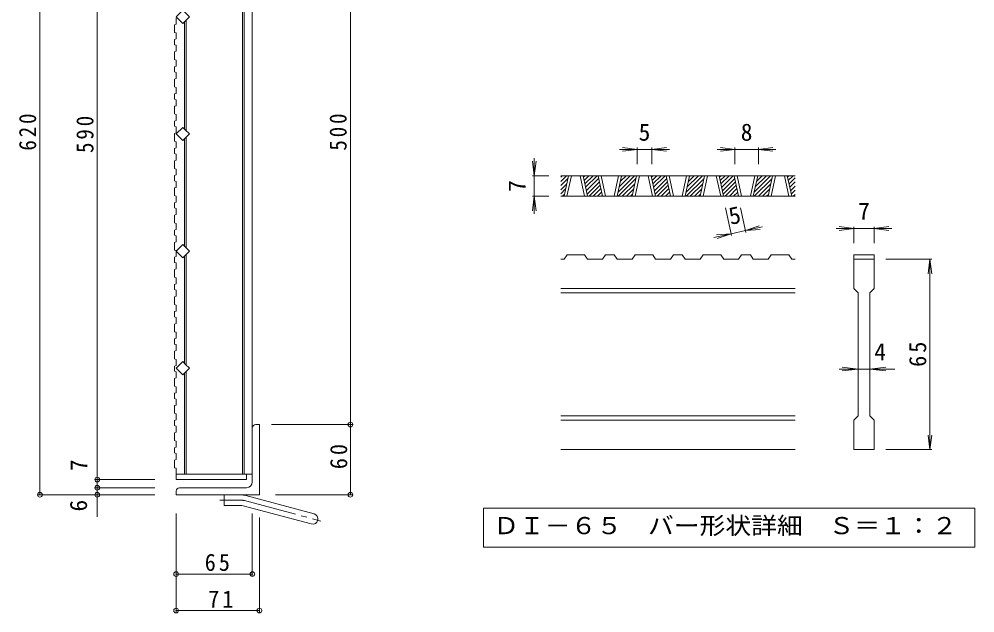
# Model space of a CAD drawing. Units: millimetres, scale not verified, with parts at other scales. Extents: x -818 to 865, y -688 to 664.
# Drawn here: x 46 to 862, y -209 to 298 of the extents above; entities that cross this region are included whole.
import ezdxf
from ezdxf.enums import TextEntityAlignment as Align

# ---------------------------------------------------------------- set-up
doc = ezdxf.new("R2010")
doc.units = ezdxf.units.MM
doc.header["$LTSCALE"] = 5
doc.header["$PDMODE"] = 32
doc.header["$PDSIZE"] = 4
doc.linetypes.add('CHAIN2', pattern=[12, 9, -1, 1, -1])
for name, color, linetype, lineweight in [('B-1', 2, 'Continuous', 9), ('B-2', 3, 'Continuous', 9), ('B-4', 7, 'Continuous', 9), ('B-A', 3, 'Continuous', 9), ('D-0', 3, 'Continuous', 9), ('D-4', 7, 'Continuous', 9)]:
    doc.layers.add(name, color=color, linetype=linetype, lineweight=lineweight)
doc.styles.add('ＭＳ ゴシック', font='')
doc.styles.get('ＭＳ ゴシック').set_extended_font_data('MS Gothic')

msp = doc.modelspace()

# ---------------------------------------------------------------- linework, layer by layer
at = {"layer": 'B-1'}
for p, q in [((248.397, -48.31), (251.398, -48.31)), ((251.398, -108.31), (251.398, -48.31)), ((245.398, -51.31), (245.398, -97.31)), ((180.398, -105.31), (180.398, -108.31)), ((183.398, -102.31), (240.398, -102.31)), ((251.398, -108.31), (180.398, -108.31)), ((221.398, -108.31), (221.398, -117.31)), ((239.871, -108.923), (298.062, -124.515)), ((235.213, -117.31), (221.398, -117.31)), ((237.542, -117.616), (295.733, -133.208))]:
    msp.add_line(p, q, dxfattribs=at)
at = {"layer": 'B-1', "linetype": 'CHAIN2'}
for p, q in [((235.213, -112.81), (217.593, -112.81)), ((238.707, -113.27), (303.873, -130.731))]:
    msp.add_line(p, q, dxfattribs=at)
at = {"layer": 'B-1'}
for centre, radius, start, end in [((248.397, -51.31), 3, 90, 180), ((240.398, -97.31), 5, 270, 0), ((183.398, -105.31), 3, 90, 180), ((235.213, -126.309), 18, 75, 90), ((235.213, -126.309), 9, 74.99998, 90), ((296.898, -128.862), 4.5, 255.00009, 74.99986)]:
    msp.add_arc(centre, radius, start, end, dxfattribs=at)
at = {"layer": 'B-1', "linetype": 'CHAIN2'}
msp.add_arc((235.213, -126.309), 13.5, 75.00005, 90, dxfattribs=at)
at = {"layer": 'B-2'}
for p, q in [((236.898, 490.19), (236.898, -90.81)), ((238.398, 490.19), (238.398, -90.81)), ((245.398, 490.19), (245.398, -90.81)), ((187.398, 295.377), (187.398, 204.004)), ((188.897, 296.877), (188.897, 202.504)), ((188.897, 196.877), (188.897, 102.504)), ((187.398, 195.377), (187.398, 104.004)), ((187.398, 95.377), (187.398, 4.004)), ((188.897, 96.877), (188.897, 2.504)), ((187.398, -4.623), (187.398, -90.81)), ((188.897, -3.123), (188.897, -90.81)), ((180.398, -90.81), (245.398, -90.81)), ((180.398, -90.81), (180.398, -95.31)), ((180.398, -95.31), (240.398, -95.31)), ((240.398, -95.31), (240.398, -90.81))]:
    msp.add_line(p, q, dxfattribs=at)
for points in [[(186.054, 305.347), (180.398, 299.69), (186.054, 294.034), (191.711, 299.69), (188.08, 303.322)], [(186.054, 205.347), (180.398, 199.69), (186.054, 194.034), (191.711, 199.69), (188.08, 203.322)], [(186.054, 105.347), (180.398, 99.69), (186.054, 94.034), (191.711, 99.69), (188.08, 103.322)], [(186.054, 5.347), (180.398, -0.31), (186.054, -5.966), (191.711, -0.31), (188.08, 3.322)]]:
    msp.add_lwpolyline(points, close=True, dxfattribs=at)
at = {"layer": 'B-4'}
for p, q in [((64.192, 511.69), (64.192, -108.309)), ((113.083, 494.69), (113.083, -95.31)), ((329.046, -48.31), (329.046, 451.69)), ((261.78, -48.31), (330.546, -48.31)), ((329.046, -108.309), (329.046, -48.31)), ((162.304, -95.31), (111.583, -95.31)), ((113.083, -95.31), (113.083, -102.31)), ((162.304, -102.31), (111.583, -102.31)), ((113.083, -102.31), (113.083, -126.993)), ((162.304, -108.309), (62.692, -108.309)), ((265.041, -108.309), (330.546, -108.309)), ((180.398, -124.301), (180.398, -208.594)), ((245.398, -124.301), (245.398, -177.46)), ((251.398, -127.627), (251.398, -208.594)), ((180.398, -175.961), (245.398, -175.961)), ((180.398, -207.094), (251.398, -207.094))]:
    msp.add_line(p, q, dxfattribs=at)
for p in [(329.046, -48.31), (113.083, -95.31), (113.083, -102.31), (64.192, -108.309), (113.083, -108.309), (329.046, -108.309), (180.398, -175.961), (245.398, -175.961), (180.398, -207.094), (251.398, -207.094)]:
    msp.add_point(p, dxfattribs=at)
at = {"layer": 'B-A'}
for p, q in [((180.398, 298.617), (180.398, 293.503)), ((178.897, 292.992), (180.398, 293.503)), ((180.398, 285.933), (180.398, 280.82)), ((178.897, 280.309), (180.398, 280.82)), ((178.897, 269.765), (180.398, 270.277)), ((180.398, 275.39), (180.398, 270.277)), ((180.398, 262.706), (180.398, 257.593)), ((178.897, 257.082), (180.398, 257.593)), ((178.897, 246.538), (180.398, 247.05)), ((180.398, 252.163), (180.398, 247.05)), ((180.398, 239.48), (180.398, 234.367)), ((178.897, 233.856), (180.398, 234.367)), ((180.398, 228.937), (180.398, 223.823)), ((178.897, 223.312), (180.398, 223.823)), ((180.398, 216.254), (180.398, 211.14)), ((178.897, 210.629), (180.398, 211.14)), ((178.897, 210.629), (178.897, 206.221)), ((178.897, 200.085), (180.398, 200.597)), ((178.897, 187.402), (180.398, 187.913)), ((180.398, 193.027), (180.398, 187.913)), ((178.897, 187.402), (178.897, 182.994)), ((178.897, 176.858), (180.398, 177.37)), ((178.897, 164.175), (180.398, 164.687)), ((178.897, 164.175), (178.897, 159.767)), ((180.398, 169.8), (180.398, 164.687)), ((178.897, 153.631), (180.398, 154.143)), ((178.897, 140.948), (180.398, 141.46)), ((178.897, 140.948), (178.897, 136.541)), ((180.398, 146.573), (180.398, 141.46)), ((178.897, 130.404), (180.398, 130.916)), ((180.398, 123.346), (180.398, 118.233)), ((178.897, 117.721), (180.398, 118.233)), ((178.897, 117.721), (178.897, 113.314)), ((178.897, 107.177), (180.398, 107.689)), ((180.398, 100.119), (180.398, 95.006)), ((178.897, 94.494), (180.398, 95.006)), ((178.897, 94.494), (178.897, 90.087)), ((178.897, 83.95), (180.398, 84.462)), ((180.398, 76.892), (180.398, 71.779)), ((178.897, 71.267), (180.398, 71.779)), ((178.897, 71.267), (178.897, 66.86)), ((178.897, 60.723), (180.398, 61.235)), ((180.398, 53.665), (180.398, 48.552)), ((178.897, 48.04), (180.398, 48.552)), ((178.897, 48.04), (178.897, 43.633)), ((178.897, 37.497), (180.398, 38.008)), ((178.897, 24.813), (180.398, 25.325)), ((178.897, 24.813), (178.897, 20.406)), ((180.398, 30.438), (180.398, 25.325)), ((178.897, 14.27), (180.398, 14.781)), ((178.897, 1.586), (180.398, 2.098)), ((178.897, 1.586), (178.897, -2.821)), ((180.398, 7.211), (180.398, 2.098)), ((178.897, -8.957), (180.398, -8.446)), ((180.398, -16.016), (180.398, -21.129)), ((178.897, -21.641), (180.398, -21.129)), ((178.897, -21.641), (178.897, -26.048)), ((178.897, -32.184), (180.398, -31.673)), ((180.398, -39.243), (180.398, -44.356)), ((178.897, -44.868), (180.398, -44.356)), ((178.897, -44.868), (178.897, -49.275)), ((178.897, -55.411), (180.398, -54.9)), ((180.398, -62.47), (180.398, -67.583)), ((178.897, -68.094), (180.398, -67.583)), ((178.897, -68.094), (178.897, -72.502)), ((178.897, -78.638), (180.398, -78.127))]:
    msp.add_line(p, q, dxfattribs=at)
for points in [[(178.897, 292.992), (178.897, 286.444), (180.398, 285.933)], [(178.897, 280.309), (178.897, 275.901), (180.398, 275.39)], [(178.897, 269.765), (178.897, 263.218), (180.398, 262.706)], [(178.897, 257.082), (178.897, 252.674), (180.398, 252.163)], [(178.897, 246.538), (178.897, 239.991), (180.398, 239.48)], [(178.897, 233.856), (178.897, 229.448), (180.398, 228.937)], [(178.897, 223.312), (178.897, 216.765), (180.398, 216.254)], [(178.897, 206.221), (180.398, 205.71), (180.398, 200.597)], [(178.897, 200.085), (178.897, 193.538), (180.398, 193.027)], [(178.897, 182.994), (180.398, 182.483), (180.398, 177.37)], [(178.897, 176.858), (178.897, 170.311), (180.398, 169.8)], [(178.897, 159.767), (180.398, 159.256), (180.398, 154.143)], [(178.897, 153.631), (178.897, 147.084), (180.398, 146.573)], [(178.897, 136.541), (180.398, 136.029), (180.398, 130.916)], [(178.897, 130.404), (178.897, 123.857), (180.398, 123.346)], [(178.897, 113.314), (180.398, 112.802), (180.398, 107.689)], [(178.897, 107.177), (178.897, 100.63), (180.398, 100.119)], [(178.897, 90.087), (180.398, 89.575), (180.398, 84.462)], [(178.897, 83.95), (178.897, 77.403), (180.398, 76.892)], [(178.897, 66.86), (180.398, 66.348), (180.398, 61.235)], [(178.897, 60.723), (178.897, 54.176), (180.398, 53.665)], [(178.897, 43.633), (180.398, 43.121), (180.398, 38.008)], [(178.897, 37.497), (178.897, 30.949), (180.398, 30.438)], [(178.897, 20.406), (180.398, 19.894), (180.398, 14.781)], [(178.897, 14.27), (178.897, 7.722), (180.398, 7.211)], [(178.897, -2.821), (180.398, -3.333), (180.398, -8.446)], [(178.897, -8.957), (178.897, -15.505), (180.398, -16.016)], [(178.897, -26.048), (180.398, -26.559), (180.398, -31.673)], [(178.897, -32.184), (178.897, -38.731), (180.398, -39.243)], [(178.897, -49.275), (180.398, -49.786), (180.398, -54.9)], [(178.897, -55.411), (178.897, -61.958), (180.398, -62.47)], [(178.897, -72.502), (180.398, -73.013), (180.398, -78.127)], [(178.897, -78.638), (178.897, -85.185), (180.398, -85.697), (180.398, -90.81)]]:
    msp.add_lwpolyline(points, dxfattribs=at)
at = {"layer": 'D-0'}
for p, q in [((708.46, 164.042), (508.46, 164.042)), ((508.46, 162.721), (509.781, 164.042)), ((508.46, 159.186), (513.316, 164.042)), ((511.328, 146.542), (515.073, 164.042)), ((513.828, 146.542), (517.573, 164.042)), ((525.073, 164.042), (528.818, 146.542)), ((527.573, 164.042), (531.318, 146.542)), ((527.817, 162.902), (528.956, 164.042)), ((528.44, 159.99), (532.491, 164.042)), ((529.063, 157.078), (536.027, 164.042)), ((529.686, 154.166), (539.562, 164.042)), ((544.101, 146.542), (540.356, 164.042)), ((546.601, 146.542), (542.856, 164.042)), ((557.846, 164.042), (554.101, 146.542)), ((560.356, 164.042), (556.611, 146.542)), ((557.354, 150.013), (571.382, 164.042)), ((558.316, 154.511), (567.847, 164.042)), ((559.279, 159.009), (564.311, 164.042)), ((560.242, 163.508), (560.776, 164.042)), ((569.394, 146.542), (573.139, 164.042)), ((571.894, 146.542), (575.639, 164.042)), ((583.139, 164.042), (586.884, 146.542)), ((585.639, 164.042), (589.384, 146.542)), ((585.883, 162.902), (587.022, 164.042)), ((586.506, 159.99), (590.557, 164.042)), ((587.129, 157.078), (594.093, 164.042)), ((587.752, 154.166), (597.628, 164.042)), ((602.167, 146.542), (598.422, 164.042)), ((604.667, 146.542), (600.922, 164.042)), ((615.912, 164.042), (612.167, 146.542)), ((618.422, 164.042), (614.677, 146.542)), ((615.42, 150.013), (629.448, 164.042)), ((616.382, 154.511), (625.913, 164.042)), ((617.345, 159.009), (622.377, 164.042)), ((618.308, 163.508), (618.842, 164.042)), ((627.46, 146.542), (631.205, 164.042)), ((629.96, 146.542), (633.705, 164.042)), ((641.205, 164.042), (644.95, 146.542)), ((643.705, 164.042), (647.45, 146.542)), ((643.949, 162.902), (645.088, 164.042)), ((644.572, 159.99), (648.623, 164.042)), ((645.195, 157.078), (652.159, 164.042)), ((645.818, 154.166), (655.694, 164.042)), ((660.233, 146.542), (656.488, 164.042)), ((662.733, 146.542), (658.988, 164.042)), ((673.978, 164.042), (670.233, 146.542)), ((676.488, 164.042), (672.743, 146.542)), ((673.486, 150.013), (687.514, 164.042)), ((674.448, 154.511), (683.979, 164.042)), ((675.411, 159.009), (680.443, 164.042)), ((676.374, 163.508), (676.908, 164.042)), ((685.526, 146.542), (689.271, 164.042)), ((688.026, 146.542), (691.771, 164.042)), ((699.271, 164.042), (703.016, 146.542)), ((701.771, 164.042), (705.516, 146.542)), ((702.015, 162.902), (703.154, 164.042)), ((702.638, 159.99), (706.689, 164.042)), ((508.46, 155.65), (514.588, 161.778)), ((508.46, 152.115), (513.626, 157.28)), ((530.309, 151.253), (540.839, 161.783)), ((530.933, 148.341), (541.462, 158.871)), ((532.669, 146.542), (542.086, 155.958)), ((557.418, 146.542), (572.655, 161.778)), ((560.953, 146.542), (571.692, 157.28)), ((588.376, 151.253), (598.905, 161.783)), ((588.999, 148.341), (599.528, 158.871)), ((590.735, 146.542), (600.152, 155.958)), ((615.484, 146.542), (630.721, 161.778)), ((619.019, 146.542), (629.758, 157.28)), ((646.442, 151.253), (656.971, 161.783)), ((647.065, 148.341), (657.594, 158.871)), ((648.801, 146.542), (658.218, 155.958)), ((673.55, 146.542), (688.787, 161.778)), ((677.085, 146.542), (687.824, 157.28)), ((703.261, 157.078), (708.46, 162.277)), ((703.884, 154.166), (708.46, 158.741)), ((704.508, 151.253), (708.46, 155.206)), ((508.46, 148.579), (512.663, 152.782)), ((509.958, 146.542), (511.701, 148.284)), ((536.204, 146.542), (542.709, 153.046)), ((539.74, 146.542), (543.332, 150.134)), ((543.275, 146.542), (543.955, 147.221)), ((564.489, 146.542), (570.729, 152.782)), ((568.024, 146.542), (569.767, 148.284)), ((594.27, 146.542), (600.775, 153.046)), ((597.806, 146.542), (601.398, 150.134)), ((601.341, 146.542), (602.021, 147.221)), ((622.555, 146.542), (628.795, 152.782)), ((626.09, 146.542), (627.833, 148.284)), ((652.336, 146.542), (658.841, 153.046)), ((655.872, 146.542), (659.464, 150.134)), ((659.408, 146.542), (660.087, 147.221)), ((680.621, 146.542), (686.861, 152.782)), ((684.156, 146.542), (685.899, 148.284)), ((705.131, 148.341), (708.46, 151.67)), ((706.867, 146.542), (708.46, 148.135)), ((708.46, 146.542), (508.46, 146.542)), ((511.371, 92.792), (508.46, 92.792)), ((511.371, 92.792), (513.871, 96.542)), ((528.861, 96.542), (513.871, 96.542)), ((528.861, 96.542), (531.361, 92.792)), ((544.144, 92.792), (531.361, 92.792)), ((544.144, 92.792), (546.644, 96.542)), ((554.144, 96.542), (546.644, 96.542)), ((554.144, 96.542), (556.654, 92.792)), ((569.437, 92.792), (556.654, 92.792)), ((569.437, 92.792), (571.937, 96.542)), ((586.927, 96.542), (571.937, 96.542)), ((586.927, 96.542), (589.427, 92.792)), ((602.21, 92.792), (589.427, 92.792)), ((602.21, 92.792), (604.71, 96.542)), ((612.21, 96.542), (604.71, 96.542)), ((612.21, 96.542), (614.72, 92.792)), ((627.503, 92.792), (614.72, 92.792)), ((627.503, 92.792), (630.003, 96.542)), ((644.993, 96.542), (630.003, 96.542)), ((644.993, 96.542), (647.493, 92.792)), ((660.276, 92.792), (647.493, 92.792)), ((660.276, 92.792), (662.776, 96.542)), ((670.276, 96.542), (662.776, 96.542)), ((670.276, 96.542), (672.786, 92.792)), ((685.569, 92.792), (672.786, 92.792)), ((685.569, 92.792), (688.069, 96.542)), ((703.059, 96.542), (688.069, 96.542)), ((703.059, 96.542), (705.559, 92.792)), ((708.46, 92.792), (705.559, 92.792)), ((758.46, 96.542), (758.46, 92.792)), ((758.46, 92.792), (775.96, 92.792)), ((758.46, 67.792), (758.46, 92.792)), ((775.96, 92.792), (775.96, 67.792)), ((708.46, 67.792), (508.46, 67.792)), ((758.46, 67.792), (762.21, 64.042)), ((772.21, 64.042), (775.96, 67.792)), ((708.46, 64.042), (508.46, 64.042)), ((762.21, -40.958), (762.21, 64.042)), ((772.21, 64.042), (772.21, -40.958)), ((708.46, -40.958), (508.46, -40.958)), ((708.46, -44.708), (508.46, -44.708)), ((758.46, -44.708), (762.21, -40.958)), ((758.46, -69.708), (758.46, -44.708)), ((772.21, -40.958), (775.96, -44.708)), ((775.96, -44.708), (775.96, -69.708)), ((708.46, -69.708), (508.46, -69.708)), ((775.96, -69.708), (758.46, -69.708))]:
    msp.add_line(p, q, dxfattribs=at)
msp.add_lwpolyline([(758.46, 96.542), (775.96, 96.542), (775.96, 92.792)], dxfattribs=at)
at = {"layer": 'D-0', "color": 7}
msp.add_lwpolyline([(442.633, -119.708), (442.633, -152.934), (861.787, -152.934), (861.787, -119.708)], close=True, dxfattribs=at)
at = {"layer": 'D-4'}
for p, q in [((573.71, 186.542), (561.317, 188.173)), ((573.71, 188.042), (573.71, 174.042)), ((586.21, 186.542), (598.603, 188.173)), ((586.21, 188.042), (586.21, 174.042)), ((657.059, 186.542), (644.666, 188.173)), ((657.059, 188.042), (657.059, 174.042)), ((677.059, 186.542), (689.452, 188.173)), ((677.059, 188.042), (677.059, 174.042)), ((573.71, 186.542), (558.71, 186.542)), ((573.71, 186.542), (561.317, 184.91)), ((586.21, 186.542), (573.71, 186.542)), ((586.21, 186.542), (598.603, 184.91)), ((586.21, 186.542), (601.21, 186.542)), ((657.059, 186.542), (642.059, 186.542)), ((657.059, 186.542), (644.666, 184.91)), ((677.059, 186.542), (657.059, 186.542)), ((677.059, 186.542), (689.452, 184.91)), ((677.059, 186.542), (692.059, 186.542)), ((485.96, 164.042), (484.329, 176.435)), ((485.96, 164.042), (485.96, 179.042)), ((485.96, 164.042), (487.592, 176.435)), ((484.46, 164.042), (498.46, 164.042)), ((485.96, 164.042), (485.96, 146.542)), ((485.96, 146.542), (484.329, 134.148)), ((484.46, 146.542), (498.46, 146.542)), ((485.96, 146.542), (487.592, 134.148)), ((485.96, 146.542), (485.96, 131.542)), ((654.107, 113.123), (649.048, 136.763)), ((666.33, 115.739), (661.831, 136.763)), ((653.793, 114.59), (639.125, 111.451)), ((653.793, 114.59), (641.333, 113.592)), ((653.793, 114.59), (642.016, 110.401)), ((666.017, 117.206), (653.793, 114.59)), ((666.017, 117.206), (677.794, 121.395)), ((666.017, 117.206), (680.684, 120.345)), ((666.017, 117.206), (678.477, 118.204)), ((758.46, 119.042), (743.46, 119.042)), ((758.46, 119.042), (746.067, 120.673)), ((758.46, 119.042), (746.067, 117.41)), ((758.46, 120.542), (758.46, 106.542)), ((775.96, 119.042), (758.46, 119.042)), ((775.96, 119.042), (788.353, 120.673)), ((775.96, 120.542), (775.96, 106.542)), ((775.96, 119.042), (788.353, 117.41)), ((775.96, 119.042), (790.96, 119.042)), ((824.96, 92.792), (785.96, 92.792)), ((823.46, 92.792), (821.829, 80.399)), ((823.46, 92.792), (825.092, 80.399)), ((823.46, -69.708), (823.46, 92.792)), ((762.21, -0.958), (748.567, 0.673)), ((772.21, -0.958), (785.853, 0.673)), ((762.21, -0.958), (745.96, -0.958)), ((762.21, -0.958), (748.567, -2.59)), ((772.21, -0.958), (762.21, -0.958)), ((772.21, -0.958), (785.853, -2.59)), ((772.21, -0.958), (793.46, -0.958)), ((823.46, -69.708), (821.829, -57.315)), ((823.46, -69.708), (825.092, -57.315)), ((824.96, -69.708), (785.96, -69.708))]:
    msp.add_line(p, q, dxfattribs=at)

# ---------------------------------------------------------------- texts
at = {"layer": 'B-4', "color": 2, "style": 'ＭＳ ゴシック'}
for s, p in [('7', (109.161, -88.03)), ('6', (108.778, -122.562))]:
    msp.add_text(s, height=14.66, rotation=90, dxfattribs=at).set_placement(p, align=Align.BOTTOM_LEFT)
at = {"layer": 'B-4', "color": 2, "char_height": 14.66, "attachment_point": 7, "rotation": 90, "style": 'ＭＳ ゴシック'}
for s, insert in [('\\T1.27;\\W0.9;620', (61.192, 185.44)), ('\\T1.27;\\W0.9;590', (110.083, 183.44)), ('\\T1.27;\\W0.9;500', (326.046, 185.44)), ('\\T1.27;\\W0.95;60', (326.546, -86.435))]:
    msp.add_mtext(s, dxfattribs=dict(at, insert=insert))
at = {"layer": 'B-4', "color": 2, "char_height": 14.66, "attachment_point": 7, "style": 'ＭＳ ゴシック'}
for s, insert in [('\\T1.27;\\W0.95;65', (204.772, -173.46)), ('\\T1.27;\\W0.95;71', (207.773, -204.594))]:
    msp.add_mtext(s, dxfattribs=dict(at, insert=insert))
at = {"layer": 'D-0', "color": 2, "style": 'ＭＳ ゴシック', "width": 1.1}
msp.add_text('ＤＩ－６５\u3000バー形状詳細\u3000Ｓ＝１：２', height=14.66, dxfattribs=at).set_placement((450.96, -146.321), align=Align.BOTTOM_LEFT)
at = {"layer": 'D-4', "color": 2, "style": 'ＭＳ ゴシック'}
for s, p in [('5', (574.96, 189.542)), ('8', (662.059, 189.542)), ('7', (762.21, 122.042)), ('4', (775.96, 2.042))]:
    msp.add_text(s, height=14.66, dxfattribs=at).set_placement(p, align=Align.BOTTOM_LEFT)
for s, rotation, p in [('7', 90, (482.96, 150.292)), ('5', 12.079, (654.388, 117.785))]:
    msp.add_text(s, height=14.66, rotation=rotation, dxfattribs=at).set_placement(p, align=Align.BOTTOM_LEFT)
at = {"layer": 'D-4', "color": 2, "insert": (820.46, 0.917), "char_height": 14.66, "attachment_point": 7, "rotation": 90, "style": 'ＭＳ ゴシック'}
msp.add_mtext('\\T1.27;\\W0.95;65', dxfattribs=at)

doc.saveas('drawing.dxf')
